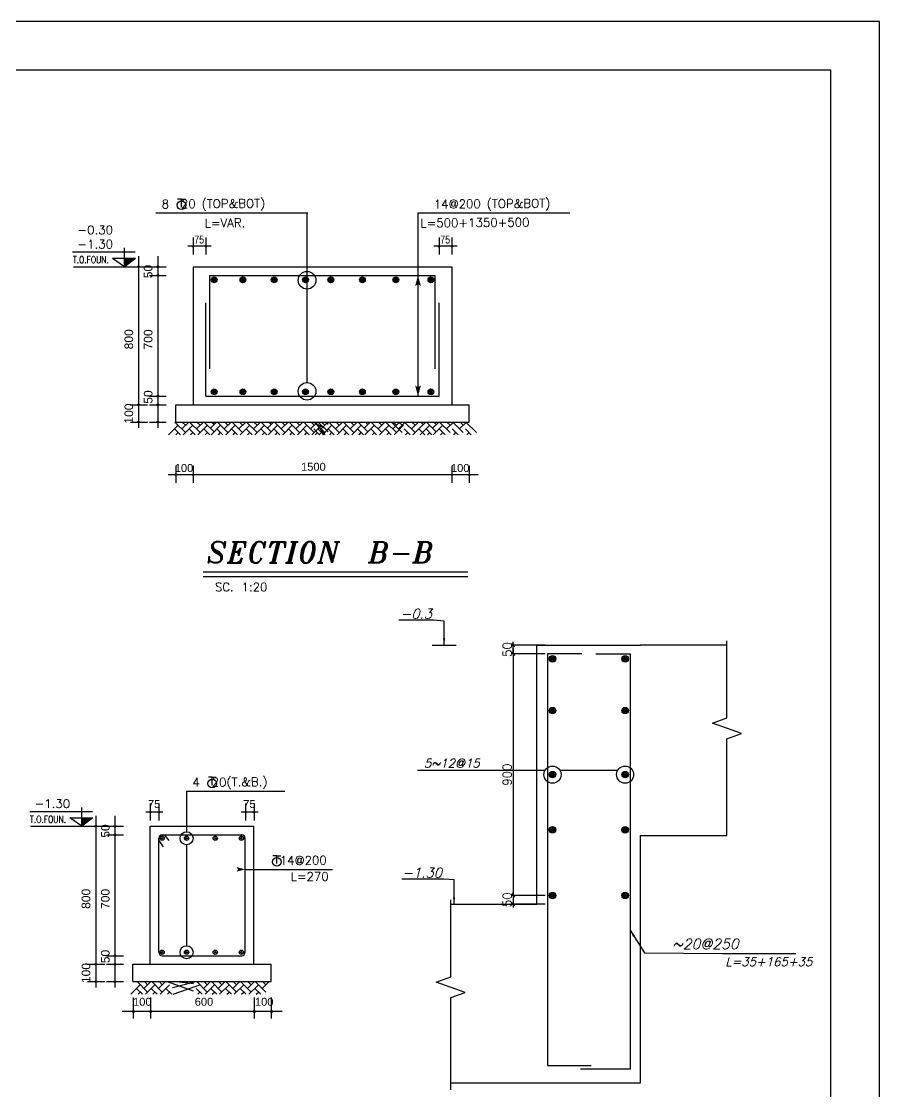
# Model space of a CAD drawing. Header units: inches. Extents: x 1387 to 2676, y -3005 to -2136.
# Drawn here: x 2559.2 to 2584.06, y -2238.73 to -2207.73 of the extents above; entities that cross this region are included whole.
import ezdxf
from ezdxf.enums import TextEntityAlignment as Align

# ---------------------------------------------------------------- set-up
doc = ezdxf.new("R2010")
doc.units = ezdxf.units.IN
doc.header["$MEASUREMENT"] = 0
doc.linetypes.add('HIDDEN', pattern=[0.375, 0.25, -0.125])
for name, color, linetype in [('1', 1, 'Continuous'), ('1R', 1, 'Continuous'), ('2Y', 2, 'Continuous'), ('3', 3, 'HIDDEN'), ('3G', 3, 'Continuous'), ('4C', 4, 'Continuous'), ('6M', 6, 'Continuous'), ('DIM', 8, 'Continuous'), ('lateral brace', 5, 'Continuous'), ('Layer4', 118, 'Continuous'), ('SAZE_DRAWINGS', 7, 'Continuous'), ('TEXT', 3, 'Continuous')]:
    doc.layers.add(name, color=color, linetype=linetype)
doc.styles.add('ITALICT', font='italict')
doc.styles.add('ROMANC', font='TXT.shx')
doc.styles.add('ROMANS', font='ROMANS')
doc.styles.add('ROMANT', font='romant')
doc.styles.add('SAZE_STYLE', font='romansp.shx', dxfattribs={"oblique": 15})
doc.styles.get("Standard").update_dxf_attribs({"font": 'arial.ttf'})
doc.dimstyles.new('SAZE_DIM_STYLE', dxfattribs={"dimtxt": 0.22, "dimasz": 0.2, "dimexe": 0.1, "dimexo": 0.05, "dimgap": 0.05, "dimtad": 1, "dimzin": 0, "dimdsep": 46, "dimtxsty": 'ROMANS', "dimcen": 2.5, "dimclrd": 1, "dimclre": 1, "dimclrt": 3, "dimadec": 0, "dimazin": 0, "dimtfac": 1, "dimtix": 1, "dimtmove": 1, "dimatfit": 3, "dimfxl": 1, "dimarcsym": 0})

# ---------------------------------------------------------------- blocks, each defined once
blk = doc.blocks.new('_Oblique')
at = {"color": 0, "linetype": 'ByBlock', "lineweight": -2}
blk.add_line((-0.5, -0.5), (0.5, 0.5), dxfattribs=at)
blk = doc.blocks.new('*D124')
at = {"layer": 'Defpoints', "color": 0, "transparency": 16777216}
for p in [(2574.138, -2226.048), (2573.45, -2233.048), (2574.138, -2233.048)]:
    blk.add_point(p, dxfattribs=at)
at = {"layer": 'SAZE_DRAWINGS', "color": 2, "lineweight": -2, "transparency": 16777216}
for p, q in [((2574.138, -2226.048), (2573.4, -2226.048)), ((2573.45, -2225.898), (2573.45, -2233.198)), ((2574.138, -2233.048), (2573.4, -2233.048))]:
    blk.add_line(p, q, dxfattribs=at)
at = {"layer": 'SAZE_DRAWINGS', "color": 2, "lineweight": -2, "transparency": 16777216, "xscale": 0.1, "yscale": 0.1, "zscale": 0.1}
for p, rotation in [((2573.45, -2226.048), 90), ((2573.45, -2233.048), 270)]:
    blk.add_blockref('_Oblique', p, dxfattribs=dict(at, rotation=rotation))
at = {"layer": 'SAZE_DRAWINGS', "color": 3, "transparency": 16777216, "insert": (2573.275, -2229.548), "char_height": 0.25, "attachment_point": 5, "rotation": 90, "style": 'ROMANS'}
blk.add_mtext('900', dxfattribs=at)
blk = doc.blocks.new('*D125')
at = {"layer": 'Defpoints', "color": 0, "transparency": 16777216}
for p in [(2574.375, -2233.048), (2573.45, -2233.298), (2574.375, -2233.298)]:
    blk.add_point(p, dxfattribs=at)
at = {"layer": 'SAZE_DRAWINGS', "color": 2, "lineweight": -2, "transparency": 16777216}
for p, q in [((2574.375, -2233.048), (2573.4, -2233.048)), ((2573.45, -2233.048), (2573.45, -2232.948)), ((2573.45, -2233.048), (2573.45, -2233.298)), ((2574.375, -2233.298), (2573.4, -2233.298)), ((2573.45, -2233.298), (2573.45, -2233.398))]:
    blk.add_line(p, q, dxfattribs=at)
at = {"layer": 'SAZE_DRAWINGS', "color": 2, "lineweight": -2, "transparency": 16777216, "xscale": 0.1, "yscale": 0.1, "zscale": 0.1}
for p, rotation in [((2573.45, -2233.048), 270), ((2573.45, -2233.298), 90)]:
    blk.add_blockref('_Oblique', p, dxfattribs=dict(at, rotation=rotation))
at = {"layer": 'SAZE_DRAWINGS', "color": 3, "transparency": 16777216, "insert": (2573.275, -2233.173), "char_height": 0.25, "attachment_point": 5, "rotation": 90, "style": 'ROMANS'}
blk.add_mtext('50', dxfattribs=at)
blk = doc.blocks.new('*D126')
at = {"layer": 'Defpoints', "color": 0, "transparency": 16777216}
for p in [(2573.45, -2225.798), (2574.375, -2225.798), (2574.375, -2226.048)]:
    blk.add_point(p, dxfattribs=at)
at = {"layer": 'SAZE_DRAWINGS', "color": 2, "lineweight": -2, "transparency": 16777216}
for p, q in [((2573.45, -2225.798), (2573.45, -2225.698)), ((2574.375, -2225.798), (2573.4, -2225.798)), ((2574.375, -2226.048), (2573.4, -2226.048)), ((2573.45, -2226.048), (2573.45, -2225.798)), ((2573.45, -2226.048), (2573.45, -2226.148))]:
    blk.add_line(p, q, dxfattribs=at)
at = {"layer": 'SAZE_DRAWINGS', "color": 2, "lineweight": -2, "transparency": 16777216, "xscale": 0.1, "yscale": 0.1, "zscale": 0.1}
for p, rotation in [((2573.45, -2225.798), 270), ((2573.45, -2226.048), 90)]:
    blk.add_blockref('_Oblique', p, dxfattribs=dict(at, rotation=rotation))
at = {"layer": 'SAZE_DRAWINGS', "color": 3, "transparency": 16777216, "insert": (2573.275, -2225.923), "char_height": 0.25, "width": 0.13333, "attachment_point": 5, "rotation": 90, "style": 'ROMANS'}
blk.add_mtext('50', dxfattribs=at)
blk = doc.blocks.new('P')
at = {"layer": '6M'}
blk.add_circle((0, 0), 0.291, dxfattribs=at)
blk = doc.blocks.new('F')
at = {"layer": '3'}
for points in [[(0, 0), (2.57, 0), (3.14, 0.84)], [(0, 0), (2.57, 0), (3.14, -0.84)]]:
    blk.add_solid(points, dxfattribs=at)

msp = doc.modelspace()

# ---------------------------------------------------------------- linework, layer by layer
at = {"color": 2}
for p, q in [((2562.192525, -2214.835719), (2562.192525, -2214.292866)), ((2560.952213, -2231.042008), (2560.952213, -2230.499155))]:
    msp.add_line(p, q, dxfattribs=at)
at = {"layer": '1'}
msp.add_lwpolyline([(2501.376004, -2265.778359), (2582.644355, -2265.778359), (2582.644355, -2209.145362), (2501.376004, -2209.145362)], close=True, dxfattribs=at)
at = {"layer": '1R'}
for p, q in [((2563.102095, -2213.273021), (2567.496055, -2213.273021)), ((2563.102095, -2213.273021), (2567.478422, -2213.273021)), ((2564.442932, -2213.273021), (2567.478422, -2213.273021)), ((2567.478422, -2215.468479), (2567.478422, -2213.273021)), ((2570.691432, -2218.585574), (2570.691432, -2213.273021)), ((2570.691432, -2213.273021), (2575.085393, -2213.273021)), ((2570.691432, -2213.273021), (2575.067759, -2213.273021)), ((2564.703866, -2214.243982), (2564.028309, -2214.243982)), ((2564.175727, -2213.990323), (2564.175727, -2214.480446)), ((2564.550727, -2213.990323), (2564.550727, -2214.480446)), ((2571.828866, -2214.243982), (2571.153309, -2214.243982)), ((2571.300727, -2213.990323), (2571.300727, -2214.480446)), ((2571.675727, -2213.990323), (2571.675727, -2214.480446)), ((2562.595974, -2214.533198), (2562.595974, -2219.505295)), ((2563.155493, -2214.533198), (2563.155493, -2219.505295)), ((2560.711654, -2214.835573), (2562.978132, -2214.835573)), ((2562.35262, -2214.835573), (2562.858809, -2214.835573)), ((2562.912139, -2214.835573), (2563.40026, -2214.835573)), ((2562.912139, -2215.085573), (2563.40026, -2215.085573)), ((2567.478422, -2218.189173), (2567.478422, -2215.468479)), ((2562.912139, -2218.585573), (2563.40026, -2218.585573)), ((2562.35262, -2218.835573), (2562.858809, -2218.835573)), ((2562.912139, -2218.835573), (2563.40026, -2218.835573)), ((2562.359947, -2219.335572), (2562.858809, -2219.335572)), ((2562.912139, -2219.335573), (2563.40026, -2219.335573)), ((2563.675728, -2220.607004), (2563.675728, -2221.097127)), ((2564.175727, -2220.601143), (2564.175727, -2221.097127)), ((2571.675727, -2220.601143), (2571.675727, -2221.097127)), ((2572.175727, -2220.601143), (2572.175727, -2221.097127)), ((2572.430539, -2220.860663), (2563.4569, -2220.860663)), ((2563.987553, -2230.022232), (2566.830917, -2230.022232)), ((2563.987553, -2230.022232), (2563.987553, -2231.202248)), ((2562.935413, -2230.381841), (2562.935413, -2230.871964)), ((2563.185413, -2230.381841), (2563.185413, -2230.871964)), ((2565.695211, -2230.381841), (2565.695211, -2230.871964)), ((2565.945211, -2230.381841), (2565.945211, -2230.871964)), ((2563.298862, -2230.6355), (2562.80629, -2230.6355)), ((2566.05866, -2230.6355), (2565.566088, -2230.6355)), ((2561.355661, -2230.739487), (2561.355661, -2235.711584)), ((2561.915181, -2230.739487), (2561.915181, -2235.711584)), ((2559.471341, -2231.041862), (2561.737819, -2231.041862)), ((2561.112308, -2231.041862), (2561.618497, -2231.041862)), ((2561.671827, -2231.041862), (2562.159947, -2231.041862)), ((2561.671827, -2231.291862), (2562.159947, -2231.291862)), ((2563.987553, -2231.579997), (2563.987553, -2234.503729)), ((2565.685414, -2232.291801), (2568.213328, -2232.291801)), ((2561.671827, -2234.791862), (2562.159947, -2234.791862)), ((2561.112308, -2235.041862), (2561.618497, -2235.041862)), ((2561.671827, -2235.041862), (2562.159947, -2235.041862)), ((2561.119635, -2235.541861), (2561.618497, -2235.541861)), ((2561.671827, -2235.541862), (2562.159947, -2235.541862)), ((2562.452542, -2236.609055), (2562.452542, -2236.0025)), ((2562.952541, -2236.609055), (2562.952541, -2236.0025)), ((2565.952541, -2236.609055), (2565.952541, -2236.0025)), ((2566.452539, -2236.609055), (2566.452539, -2236.0025)), ((2566.760019, -2236.409798), (2562.120831, -2236.409798))]:
    msp.add_line(p, q, dxfattribs=at)
at = {"layer": '2Y'}
for p, q in [((2562.504278, -2214.416269), (2560.686957, -2214.416269)), ((2562.192525, -2214.835719), (2561.845243, -2214.595117)), ((2561.845332, -2214.588826), (2562.513182, -2214.588826)), ((2562.513093, -2214.595117), (2562.192525, -2214.835719)), ((2563.469616, -2219.704615), (2563.745787, -2219.428444)), ((2563.809826, -2219.704615), (2563.639721, -2219.53451)), ((2563.957918, -2219.640576), (2563.652914, -2219.335572)), ((2563.851852, -2219.53451), (2564.050791, -2219.335572)), ((2563.957918, -2219.428444), (2563.865046, -2219.335572)), ((2563.893879, -2219.704615), (2564.17005, -2219.428444)), ((2564.234089, -2219.704615), (2564.063984, -2219.53451)), ((2564.382181, -2219.640576), (2564.077177, -2219.335572)), ((2564.276115, -2219.53451), (2564.475054, -2219.335572)), ((2564.382181, -2219.428444), (2564.289308, -2219.335572)), ((2564.382181, -2219.428444), (2564.289308, -2219.335572)), ((2564.318142, -2219.704615), (2564.594313, -2219.428444)), ((2564.658352, -2219.704615), (2564.488247, -2219.53451)), ((2564.783652, -2219.617784), (2564.50144, -2219.335572)), ((2564.677586, -2219.511718), (2564.853732, -2219.335572)), ((2564.69682, -2219.704615), (2564.972991, -2219.428444)), ((2564.783652, -2219.405652), (2564.713571, -2219.335572)), ((2565.03703, -2219.704615), (2564.866925, -2219.53451)), ((2565.185123, -2219.640576), (2564.880119, -2219.335572)), ((2565.079057, -2219.53451), (2565.277995, -2219.335572)), ((2565.185123, -2219.428444), (2565.09225, -2219.335572)), ((2565.121083, -2219.704615), (2565.397254, -2219.428444)), ((2565.121085, -2219.704617), (2565.397255, -2219.428446)), ((2565.461293, -2219.704615), (2565.291188, -2219.53451)), ((2565.461295, -2219.704617), (2565.29119, -2219.534512)), ((2565.609385, -2219.640576), (2565.304381, -2219.335572)), ((2565.609387, -2219.640577), (2565.304383, -2219.335573)), ((2565.50332, -2219.53451), (2565.702258, -2219.335572)), ((2565.503321, -2219.534512), (2565.702259, -2219.335573)), ((2565.609385, -2219.428444), (2565.516513, -2219.335572)), ((2565.609387, -2219.428446), (2565.516514, -2219.335573)), ((2565.545346, -2219.704615), (2565.821517, -2219.428444)), ((2565.545348, -2219.704617), (2565.821518, -2219.428446)), ((2565.885558, -2219.704617), (2565.715453, -2219.534512)), ((2566.03365, -2219.640577), (2565.728646, -2219.335573)), ((2565.927584, -2219.534512), (2566.126522, -2219.335573)), ((2566.03365, -2219.428446), (2565.940777, -2219.335573)), ((2566.03365, -2219.428446), (2565.940777, -2219.335573)), ((2565.96961, -2219.704617), (2566.245781, -2219.428446)), ((2566.30982, -2219.704617), (2566.139715, -2219.534512)), ((2566.43512, -2219.617785), (2566.152909, -2219.335573)), ((2566.329055, -2219.511719), (2566.505201, -2219.335573)), ((2566.348289, -2219.704617), (2566.62446, -2219.428446)), ((2566.43512, -2219.405654), (2566.36504, -2219.335573)), ((2566.688499, -2219.704617), (2566.518394, -2219.534512)), ((2566.836591, -2219.640577), (2566.531587, -2219.335573)), ((2566.730526, -2219.534512), (2566.929464, -2219.335573)), ((2566.836591, -2219.428446), (2566.743719, -2219.335573)), ((2566.772552, -2219.704617), (2567.048723, -2219.428446)), ((2566.772552, -2219.704617), (2567.048723, -2219.428446)), ((2567.112762, -2219.704617), (2566.942657, -2219.534512)), ((2567.112762, -2219.704617), (2566.942657, -2219.534512)), ((2567.260854, -2219.640577), (2566.95585, -2219.335573)), ((2567.260854, -2219.640577), (2566.95585, -2219.335573)), ((2567.154788, -2219.534512), (2567.353727, -2219.335573)), ((2567.154788, -2219.534512), (2567.353727, -2219.335573)), ((2567.260854, -2219.428446), (2567.167982, -2219.335573)), ((2567.260854, -2219.428446), (2567.167982, -2219.335573)), ((2567.196815, -2219.704617), (2567.472986, -2219.428446)), ((2567.196815, -2219.704617), (2567.472986, -2219.428446)), ((2567.537025, -2219.704617), (2567.36692, -2219.534512)), ((2567.685117, -2219.640577), (2567.380113, -2219.335573)), ((2567.579051, -2219.534512), (2567.77799, -2219.335573)), ((2567.685117, -2219.428446), (2567.592244, -2219.335573)), ((2567.685117, -2219.428446), (2567.592244, -2219.335573)), ((2567.621078, -2219.704617), (2567.897248, -2219.428446)), ((2567.980522, -2219.511719), (2567.656668, -2219.335573)), ((2567.839966, -2219.704617), (2567.669861, -2219.534512)), ((2567.988059, -2219.640577), (2567.683054, -2219.335573)), ((2567.999756, -2219.704617), (2567.775927, -2219.428446)), ((2567.961288, -2219.704617), (2567.791183, -2219.534512)), ((2568.086588, -2219.617785), (2567.804376, -2219.335573)), ((2567.881993, -2219.534512), (2568.080931, -2219.335573)), ((2567.988059, -2219.428446), (2567.895186, -2219.335573)), ((2567.924019, -2219.704617), (2568.20019, -2219.428446)), ((2567.924019, -2219.704617), (2568.20019, -2219.428446)), ((2568.086588, -2219.405654), (2568.016507, -2219.335573)), ((2568.264229, -2219.704617), (2568.094124, -2219.534512)), ((2568.264229, -2219.704617), (2568.094124, -2219.534512)), ((2568.412321, -2219.640577), (2568.107317, -2219.335573)), ((2568.412321, -2219.640577), (2568.107317, -2219.335573)), ((2568.306256, -2219.534512), (2568.505194, -2219.335573)), ((2568.306256, -2219.534512), (2568.505194, -2219.335573)), ((2568.412321, -2219.428446), (2568.319449, -2219.335573)), ((2568.412321, -2219.428446), (2568.319449, -2219.335573)), ((2568.348282, -2219.704617), (2568.624453, -2219.428446)), ((2568.348282, -2219.704617), (2568.624453, -2219.428446)), ((2568.688492, -2219.704617), (2568.518387, -2219.534512)), ((2568.836584, -2219.640577), (2568.53158, -2219.335573)), ((2568.730519, -2219.534512), (2568.929457, -2219.335573)), ((2568.836584, -2219.428446), (2568.743712, -2219.335573)), ((2568.836584, -2219.428446), (2568.743712, -2219.335573)), ((2568.772545, -2219.704617), (2569.048716, -2219.428446)), ((2569.112755, -2219.704617), (2568.94265, -2219.534512)), ((2569.238055, -2219.617785), (2568.955843, -2219.335573)), ((2569.131989, -2219.511719), (2569.308135, -2219.335573)), ((2569.151224, -2219.704617), (2569.427394, -2219.428446)), ((2569.238055, -2219.405654), (2569.167975, -2219.335573)), ((2569.491434, -2219.704617), (2569.321329, -2219.534512)), ((2569.639526, -2219.640577), (2569.334522, -2219.335573)), ((2569.53346, -2219.534512), (2569.732398, -2219.335573)), ((2569.639526, -2219.428446), (2569.546653, -2219.335573)), ((2569.575486, -2219.704617), (2569.851657, -2219.428446)), ((2569.915697, -2219.704617), (2569.745592, -2219.534512)), ((2570.063789, -2219.640577), (2569.758785, -2219.335573)), ((2570.230701, -2219.640577), (2569.925697, -2219.335573)), ((2569.957723, -2219.534512), (2570.156661, -2219.335573)), ((2570.063789, -2219.428446), (2569.970916, -2219.335573)), ((2569.999749, -2219.704617), (2570.27592, -2219.428446)), ((2570.124636, -2219.534512), (2570.323574, -2219.335573)), ((2570.230701, -2219.428446), (2570.137829, -2219.335573)), ((2570.461286, -2219.704615), (2570.291181, -2219.53451)), ((2570.461286, -2219.704615), (2570.291181, -2219.53451)), ((2570.609379, -2219.640576), (2570.304374, -2219.335572)), ((2570.609379, -2219.640576), (2570.304374, -2219.335572)), ((2570.503313, -2219.53451), (2570.702251, -2219.335572)), ((2570.609379, -2219.428444), (2570.516506, -2219.335572)), ((2570.545339, -2219.704615), (2570.82151, -2219.428444)), ((2570.885549, -2219.704615), (2570.715444, -2219.53451)), ((2570.737092, -2219.511718), (2570.913238, -2219.335572)), ((2570.756326, -2219.704615), (2571.032497, -2219.428444)), ((2570.843158, -2219.405652), (2570.773077, -2219.335572)), ((2571.096536, -2219.704615), (2570.926431, -2219.53451)), ((2571.096536, -2219.704615), (2570.926431, -2219.53451)), ((2571.221836, -2219.617784), (2570.939624, -2219.335572)), ((2571.11577, -2219.511718), (2571.291917, -2219.335572)), ((2571.135005, -2219.704615), (2571.411175, -2219.428444)), ((2571.221836, -2219.405652), (2571.151756, -2219.335572)), ((2571.475215, -2219.704615), (2571.30511, -2219.53451)), ((2571.623307, -2219.640576), (2571.318303, -2219.335572)), ((2571.517241, -2219.53451), (2571.716179, -2219.335572)), ((2571.623307, -2219.428444), (2571.530434, -2219.335572)), ((2571.853893, -2219.704615), (2571.683788, -2219.53451)), ((2572.001985, -2219.640576), (2571.696981, -2219.335572)), ((2571.89592, -2219.53451), (2572.094858, -2219.335572)), ((2572.001985, -2219.428444), (2571.909113, -2219.335572)), ((2572.232571, -2219.704614), (2572.062466, -2219.534509)), ((2572.380663, -2219.640575), (2572.075659, -2219.33557)), ((2563.681747, -2219.704615), (2563.745787, -2219.640576)), ((2564.10601, -2219.704615), (2564.17005, -2219.640576)), ((2564.530273, -2219.704615), (2564.594313, -2219.640576)), ((2564.908952, -2219.704615), (2564.972991, -2219.640576)), ((2565.333215, -2219.704615), (2565.397254, -2219.640576)), ((2565.333216, -2219.704617), (2565.397255, -2219.640577)), ((2565.757479, -2219.704617), (2565.821518, -2219.640577)), ((2566.181742, -2219.704617), (2566.245781, -2219.640577)), ((2566.56042, -2219.704617), (2566.62446, -2219.640577)), ((2566.984683, -2219.704617), (2567.048723, -2219.640577)), ((2566.984683, -2219.704617), (2567.048723, -2219.640577)), ((2567.408946, -2219.704617), (2567.472986, -2219.640577)), ((2567.711888, -2219.704617), (2567.775927, -2219.640577)), ((2567.833209, -2219.704617), (2567.897248, -2219.640577)), ((2568.136151, -2219.704617), (2568.20019, -2219.640577)), ((2568.136151, -2219.704617), (2568.20019, -2219.640577)), ((2568.560414, -2219.704617), (2568.624453, -2219.640577)), ((2568.984676, -2219.704617), (2569.048716, -2219.640577)), ((2569.363355, -2219.704617), (2569.427394, -2219.640577)), ((2569.787618, -2219.704617), (2569.851657, -2219.640577)), ((2570.333208, -2219.704615), (2570.397247, -2219.640576)), ((2570.333208, -2219.704615), (2570.397247, -2219.640576)), ((2570.757471, -2219.704615), (2570.82151, -2219.640576)), ((2570.968458, -2219.704615), (2571.032497, -2219.640576)), ((2570.968458, -2219.704615), (2571.032497, -2219.640576)), ((2571.347136, -2219.704615), (2571.411175, -2219.640576)), ((2571.725815, -2219.704615), (2571.789854, -2219.640576)), ((2572.104492, -2219.704614), (2572.168531, -2219.640575)), ((2561.263965, -2230.622559), (2559.446644, -2230.622559)), ((2560.952213, -2231.042008), (2560.604931, -2230.801406)), ((2560.60502, -2230.795115), (2561.27287, -2230.795115)), ((2561.272781, -2230.801406), (2560.952213, -2231.042008)), ((2565.935413, -2235.041862), (2565.935413, -2231.041865)), ((2562.370861, -2235.910903), (2562.647031, -2235.634732)), ((2562.859163, -2235.846864), (2562.554159, -2235.54186)), ((2562.753097, -2235.740798), (2562.952036, -2235.54186)), ((2562.859163, -2235.634732), (2562.76629, -2235.54186)), ((2562.795124, -2235.910903), (2563.071294, -2235.634732)), ((2563.283426, -2235.846864), (2562.978422, -2235.54186)), ((2563.17736, -2235.740798), (2563.376298, -2235.54186)), ((2563.283426, -2235.634732), (2563.190553, -2235.54186)), ((2563.283426, -2235.634732), (2563.190553, -2235.54186)), ((2563.219387, -2235.910903), (2563.495557, -2235.634732)), ((2564.184897, -2235.824072), (2563.402685, -2235.54186)), ((2563.578831, -2235.718006), (2564.254977, -2235.54186)), ((2563.598065, -2235.910903), (2564.374236, -2235.634732)), ((2564.184897, -2235.61194), (2563.614816, -2235.54186)), ((2564.586367, -2235.846864), (2564.281363, -2235.54186)), ((2564.480302, -2235.740798), (2564.67924, -2235.54186)), ((2564.586367, -2235.634732), (2564.493495, -2235.54186)), ((2564.522328, -2235.910903), (2564.798499, -2235.634732)), ((2565.01063, -2235.846864), (2564.705626, -2235.54186)), ((2564.904564, -2235.740798), (2565.103503, -2235.54186)), ((2565.01063, -2235.634732), (2564.917758, -2235.54186)), ((2564.946591, -2235.910903), (2565.222762, -2235.634732)), ((2565.434893, -2235.846864), (2565.129889, -2235.54186)), ((2565.328827, -2235.740798), (2565.527766, -2235.54186)), ((2565.434893, -2235.634732), (2565.34202, -2235.54186)), ((2565.370854, -2235.910903), (2565.647025, -2235.634732)), ((2565.859156, -2235.846864), (2565.554152, -2235.54186)), ((2565.75309, -2235.740798), (2565.952029, -2235.54186)), ((2565.75309, -2235.740798), (2565.952029, -2235.54186)), ((2565.859156, -2235.634732), (2565.766283, -2235.54186)), ((2565.859156, -2235.634732), (2565.766283, -2235.54186)), ((2565.859156, -2235.634732), (2565.766283, -2235.54186)), ((2565.795117, -2235.910903), (2566.071287, -2235.634732)), ((2566.283419, -2235.846864), (2565.978415, -2235.54186)), ((2566.177353, -2235.740798), (2566.376291, -2235.54186)), ((2566.283419, -2235.634732), (2566.190546, -2235.54186)), ((2566.283419, -2235.634732), (2566.190546, -2235.54186)), ((2562.711071, -2235.910903), (2562.540966, -2235.740798)), ((2562.582992, -2235.910903), (2562.647031, -2235.846864)), ((2563.135334, -2235.910903), (2562.965229, -2235.740798)), ((2563.007255, -2235.910903), (2563.071294, -2235.846864)), ((2563.559597, -2235.910903), (2563.389492, -2235.740798)), ((2563.431518, -2235.910903), (2563.495557, -2235.846864)), ((2564.438275, -2235.910903), (2564.26817, -2235.740798)), ((2564.310197, -2235.910903), (2564.374236, -2235.846864)), ((2564.862538, -2235.910903), (2564.692433, -2235.740798)), ((2564.734459, -2235.910903), (2564.798499, -2235.846864)), ((2565.286801, -2235.910903), (2565.116696, -2235.740798)), ((2565.158722, -2235.910903), (2565.222762, -2235.846864)), ((2565.711064, -2235.910903), (2565.540959, -2235.740798)), ((2565.582985, -2235.910903), (2565.647025, -2235.846864)), ((2566.135327, -2235.910903), (2565.965222, -2235.740798)), ((2566.007248, -2235.910903), (2566.071287, -2235.846864))]:
    msp.add_line(p, q, dxfattribs=at)
for centre, radius in [((2567.478422, -2215.227003), 0.25497), ((2567.478422, -2218.444144), 0.25497), ((2563.987553, -2231.391123), 0.188875), ((2563.987553, -2234.692605), 0.188875)]:
    msp.add_circle(centre, radius, dxfattribs=at)
at = {"layer": '3G'}
for p, q in [((2564.175727, -2214.835573), (2564.175727, -2218.835573)), ((2564.175727, -2214.835573), (2571.675727, -2214.835573)), ((2571.675727, -2214.835573), (2571.675727, -2218.835573)), ((2563.675727, -2219.335573), (2563.675727, -2218.835573)), ((2563.675727, -2218.835573), (2572.175727, -2218.835573)), ((2572.175727, -2219.335573), (2572.175727, -2218.835573)), ((2563.675727, -2219.335573), (2572.175727, -2219.335573)), ((2564.469198, -2223.81026), (2572.133971, -2223.81026)), ((2562.935413, -2235.041862), (2562.935413, -2231.041865)), ((2562.935413, -2231.041865), (2565.935413, -2231.041865)), ((2565.935413, -2235.041862), (2565.935413, -2231.041865)), ((2562.435415, -2235.041862), (2566.435412, -2235.041862)), ((2562.435415, -2235.541861), (2562.435415, -2235.041862)), ((2566.435412, -2235.541861), (2566.435412, -2235.041862)), ((2562.435415, -2235.541861), (2566.435412, -2235.541861))]:
    msp.add_line(p, q, dxfattribs=at)
for points in [[(2562.192525, -2214.835719), (2562.513093, -2214.595117), (2562.192525, -2214.595117)], [(2560.952213, -2231.042008), (2561.272781, -2230.801406), (2560.952213, -2230.801406)]]:
    msp.add_solid(points, dxfattribs=at)
at = {"layer": '6M'}
for p, q in [((2564.655924, -2215.085573), (2564.655924, -2217.7908)), ((2564.655924, -2215.085573), (2571.180205, -2215.085573)), ((2571.180205, -2215.085573), (2571.180205, -2217.7908)), ((2564.550727, -2218.585574), (2564.550727, -2215.880346)), ((2571.300703, -2218.585574), (2571.300703, -2215.880346)), ((2564.550727, -2218.585574), (2571.300703, -2218.585574)), ((2564.469198, -2223.675847), (2572.133971, -2223.675847)), ((2563.285412, -2231.291865), (2565.585414, -2231.291865)), ((2563.343803, -2231.291865), (2563.470946, -2231.458824)), ((2563.185412, -2234.691863), (2563.185412, -2231.391865)), ((2563.185412, -2231.456062), (2563.312556, -2231.634171)), ((2565.685414, -2234.691863), (2565.685414, -2231.391865)), ((2563.285412, -2234.791863), (2565.585414, -2234.791863))]:
    msp.add_line(p, q, dxfattribs=at)
for centre, radius in [((2564.786384, -2215.214554), 0.083634), ((2564.786384, -2215.214554), 0.058634), ((2564.786384, -2215.214554), 0.03754), ((2565.619849, -2215.214554), 0.083634), ((2565.619849, -2215.214554), 0.058634), ((2565.619849, -2215.214554), 0.03754), ((2566.526426, -2215.214554), 0.083634), ((2566.526426, -2215.214554), 0.058634), ((2566.526426, -2215.214554), 0.03754), ((2567.433392, -2215.214554), 0.083634), ((2567.433392, -2215.214554), 0.058634), ((2567.433392, -2215.214554), 0.03754), ((2568.168062, -2215.214554), 0.083634), ((2568.168062, -2215.214554), 0.058634), ((2568.168062, -2215.214554), 0.03754), ((2569.082014, -2215.214554), 0.083634), ((2569.082014, -2215.214554), 0.058634), ((2569.082014, -2215.214554), 0.03754), ((2570.049347, -2215.214554), 0.083634), ((2570.049347, -2215.214554), 0.058634), ((2570.049347, -2215.214554), 0.03754), ((2571.06507, -2215.214554), 0.083634), ((2571.06507, -2215.214554), 0.058634), ((2571.06507, -2215.214554), 0.03754), ((2564.786384, -2215.214554), 0.01254), ((2565.619849, -2215.214554), 0.01254), ((2566.526426, -2215.214554), 0.01254), ((2567.433392, -2215.214554), 0.01254), ((2568.168062, -2215.214554), 0.01254), ((2569.082014, -2215.214554), 0.01254), ((2570.049347, -2215.214554), 0.01254), ((2571.06507, -2215.214554), 0.01254), ((2564.786384, -2218.456592), 0.083634), ((2564.786384, -2218.456592), 0.058634), ((2564.786384, -2218.456592), 0.03754), ((2564.786384, -2218.456592), 0.01254), ((2565.619849, -2218.456592), 0.083634), ((2565.619849, -2218.456592), 0.058634), ((2565.619849, -2218.456592), 0.03754), ((2565.619849, -2218.456592), 0.01254), ((2566.526426, -2218.456592), 0.083634), ((2566.526426, -2218.456592), 0.058634), ((2566.526426, -2218.456592), 0.03754), ((2566.526426, -2218.456592), 0.01254), ((2567.433392, -2218.456592), 0.083634), ((2567.433392, -2218.456592), 0.058634), ((2567.433392, -2218.456592), 0.03754), ((2567.433392, -2218.456592), 0.01254), ((2568.168062, -2218.456592), 0.083634), ((2568.168062, -2218.456592), 0.058634), ((2568.168062, -2218.456592), 0.03754), ((2568.168062, -2218.456592), 0.01254), ((2569.082014, -2218.456592), 0.083634), ((2569.082014, -2218.456592), 0.058634), ((2569.082014, -2218.456592), 0.03754), ((2569.082014, -2218.456592), 0.01254), ((2570.049347, -2218.456592), 0.083634), ((2570.049347, -2218.456592), 0.058634), ((2570.049347, -2218.456592), 0.03754), ((2570.049347, -2218.456592), 0.01254), ((2571.06507, -2218.456592), 0.083634), ((2571.06507, -2218.456592), 0.058634), ((2571.06507, -2218.456592), 0.03754), ((2571.06507, -2218.456592), 0.01254), ((2574.586055, -2226.19316), 0.094088), ((2574.586055, -2226.19316), 0.065963), ((2574.586055, -2226.19316), 0.042232), ((2574.586055, -2226.19316), 0.014107), ((2576.689059, -2226.19316), 0.094088), ((2576.689059, -2226.19316), 0.065963), ((2576.689059, -2226.19316), 0.042232), ((2576.689059, -2226.19316), 0.014107), ((2574.586055, -2227.69316), 0.094088), ((2576.689059, -2227.69316), 0.094088), ((2574.586055, -2227.69316), 0.065963), ((2574.586055, -2227.69316), 0.042232), ((2574.586055, -2227.69316), 0.014107), ((2576.689059, -2227.69316), 0.065963), ((2576.689059, -2227.69316), 0.042232), ((2576.689059, -2227.69316), 0.014107), ((2574.586055, -2229.548056), 0.094088), ((2576.689059, -2229.548056), 0.094088), ((2574.586055, -2229.548056), 0.065963), ((2574.586055, -2229.548056), 0.042232), ((2574.586055, -2229.548056), 0.014107), ((2576.689059, -2229.548056), 0.065963), ((2576.689059, -2229.548056), 0.042232), ((2576.689059, -2229.548056), 0.014107), ((2574.586055, -2231.14387), 0.094088), ((2574.586055, -2231.14387), 0.065963), ((2574.586055, -2231.14387), 0.042232), ((2574.586055, -2231.14387), 0.014107), ((2576.689059, -2231.14387), 0.094088), ((2576.689059, -2231.14387), 0.065963), ((2576.689059, -2231.14387), 0.042232), ((2576.689059, -2231.14387), 0.014107), ((2563.277509, -2231.391123), 0.062369), ((2563.277509, -2231.391123), 0.023423), ((2563.987553, -2231.391123), 0.062369), ((2563.987553, -2231.391123), 0.023423), ((2564.81976, -2231.391123), 0.062369), ((2564.81976, -2231.391123), 0.023423), ((2565.576487, -2231.391123), 0.062369), ((2565.576487, -2231.391123), 0.023423), ((2574.586055, -2233.048056), 0.094088), ((2574.586055, -2233.048056), 0.065963), ((2574.586055, -2233.048056), 0.042232), ((2574.586055, -2233.048056), 0.014107), ((2576.689059, -2233.048056), 0.094088), ((2576.689059, -2233.048056), 0.065963), ((2576.689059, -2233.048056), 0.042232), ((2576.689059, -2233.048056), 0.014107), ((2563.277509, -2234.692605), 0.062369), ((2563.277509, -2234.692605), 0.023423), ((2563.987553, -2234.692605), 0.062369), ((2563.987553, -2234.692605), 0.023423), ((2564.81976, -2234.692605), 0.062369), ((2564.81976, -2234.692605), 0.023423), ((2565.576487, -2234.692605), 0.062369), ((2565.576487, -2234.692605), 0.023423), ((2562.452542, -2236.409798), 0.031566), ((2562.952541, -2236.409798), 0.031566), ((2565.952541, -2236.409798), 0.031566), ((2566.452539, -2236.409798), 0.031566)]:
    msp.add_circle(centre, radius, dxfattribs=at)
for centre, start, end in [((2563.285412, -2231.391865), 90, 180), ((2565.585414, -2231.391865), 0, 90), ((2563.285412, -2234.691863), 180, 270), ((2565.585414, -2234.691863), 270, 0)]:
    msp.add_arc(centre, 0.1, start, end, dxfattribs=at)
at = {"layer": 'DIM'}
msp.add_lwpolyline([(2499.960179, -2267.194184), (2584.060179, -2267.194184), (2584.060179, -2207.729537), (2499.960179, -2207.729537)], close=True, dxfattribs=at)
at = {"layer": 'lateral brace'}
msp.add_lwpolyline([(2499.960179, -2267.194184), (2584.060179, -2267.194184), (2584.060179, -2207.729537), (2499.960179, -2207.729537)], close=True, dxfattribs=at)
at = {"layer": 'Layer4'}
msp.add_lwpolyline([(2584.060179, -2207.729537), (2499.960179, -2207.729537), (2499.960179, -2267.194184), (2584.060179, -2267.194184)], close=True, dxfattribs=at)
at = {"layer": 'SAZE_DRAWINGS', "color": 3}
for p, q in [((2571.097319, -2225.798056), (2571.797319, -2225.798056)), ((2574.137557, -2225.798056), (2577.137557, -2225.798056)), ((2577.137557, -2231.309933), (2579.637557, -2231.309933)), ((2571.637557, -2233.298056), (2572.085387, -2233.298056)), ((2571.637557, -2238.470059), (2577.137557, -2238.470059))]:
    msp.add_line(p, q, dxfattribs=at)
at = {"layer": 'SAZE_DRAWINGS', "color": 2}
for p, q in [((2574.369377, -2229.428613), (2570.680057, -2229.428613)), ((2576.47238, -2229.428613), (2574.802733, -2229.428613))]:
    msp.add_line(p, q, dxfattribs=at)
at = {"layer": 'SAZE_DRAWINGS', "color": 1}
for points in [[(2579.637557, -2231.309933), (2579.637557, -2231.309933), (2579.637557, -2228.506584), (2580.057557, -2228.356584), (2579.217557, -2228.056584), (2579.637557, -2227.906584), (2579.637557, -2225.675357)], [(2571.637557, -2238.678588), (2571.637557, -2236.006584), (2572.057557, -2235.856584), (2571.217557, -2235.556584), (2571.637557, -2235.406584), (2571.637557, -2233.175357)]]:
    msp.add_lwpolyline(points, dxfattribs=at)
at = {"layer": 'SAZE_DRAWINGS', "color": 3}
for points in [[(2571.637557, -2233.298056), (2574.137557, -2233.298056), (2574.137557, -2225.798056)], [(2579.637557, -2225.798056), (2577.137557, -2225.798056), (2577.137557, -2225.798056)], [(2577.137557, -2238.470059), (2577.137557, -2238.470059), (2577.137557, -2231.309933), (2577.137557, -2231.309933)]]:
    msp.add_lwpolyline(points, dxfattribs=at)
at = {"layer": 'SAZE_DRAWINGS', "color": 6}
for points in [[(2575.437557, -2226.048056), (2574.437557, -2226.048056), (2574.437557, -2237.970059), (2575.704093, -2237.970059)], [(2575.837557, -2226.048056), (2576.837557, -2226.048056), (2576.837557, -2238.078549), (2575.396596, -2238.078549)]]:
    msp.add_lwpolyline(points, dxfattribs=at)
at = {"layer": 'SAZE_DRAWINGS', "color": 2}
for centre in [(2574.586055, -2229.548056), (2576.689059, -2229.548056)]:
    msp.add_circle(centre, 0.247419, dxfattribs=at)
at = {"layer": 'TEXT', "color": 3}
for p, q in [((2563.841358, -2212.87654), (2563.729292, -2212.87654)), ((2563.841358, -2213.105925), (2563.841358, -2212.87654)), ((2563.841358, -2212.87654), (2563.953425, -2212.87654)), ((2564.73353, -2229.625751), (2564.621463, -2229.625751)), ((2564.73353, -2229.855137), (2564.73353, -2229.625751)), ((2564.73353, -2229.625751), (2564.845596, -2229.625751)), ((2566.601547, -2231.89532), (2566.48948, -2231.89532)), ((2566.601547, -2231.89532), (2566.713613, -2231.89532)), ((2566.601547, -2232.124706), (2566.601547, -2231.89532))]:
    msp.add_line(p, q, dxfattribs=at)
for centre in [(2563.841358, -2213.054951), (2564.73353, -2229.804162), (2566.601547, -2232.073731)]:
    msp.add_circle(centre, 0.126161, dxfattribs=at)

# ---------------------------------------------------------------- block references
at = {"layer": '1', "xscale": 0.0799997779995465, "yscale": 0.0799997779995465, "zscale": 0.0799997779995465, "rotation": 180}
msp.add_blockref('F', (2565.685648, -2232.291801), dxfattribs=at)
at = {"layer": '3G', "rotation": 270}
for p, xscale, yscale, zscale in [((2564.175727, -2214.243982), 0.0699998057505127, 0.0699998057505127, 0.0699998057505127), ((2564.550727, -2214.243982), 0.0699998057505127, 0.0699998057505127, 0.0699998057505127), ((2571.300727, -2214.243982), 0.0699998057505127, 0.0699998057505127, 0.0699998057505127), ((2571.675727, -2214.243982), 0.0699998057505127, 0.0699998057505127, 0.0699998057505127), ((2563.675728, -2220.860663), 0.0699998057505127, 0.0699998057505127, 0.0699998057505127), ((2564.175727, -2220.860663), 0.0699998057505127, 0.0699998057505127, 0.0699998057505127), ((2571.675703, -2220.860663), 0.0699998057505127, 0.0699998057505127, 0.0699998057505127), ((2572.175702, -2220.860663), 0.0699998057505127, 0.0699998057505127, 0.0699998057505127), ((2562.935413, -2230.6355), 0.06999980574983056, 0.06999980574983056, 0.06999980574983056), ((2563.185413, -2230.6355), 0.06999980574983056, 0.06999980574983056, 0.06999980574983056), ((2565.695211, -2230.6355), 0.06999980574983056, 0.06999980574983056, 0.06999980574983056), ((2565.945211, -2230.6355), 0.06999980574983056, 0.06999980574983056, 0.06999980574983056)]:
    msp.add_blockref('P', p, dxfattribs=dict(at, xscale=xscale, yscale=yscale, zscale=zscale))
at = {"layer": '3G', "xscale": 0.0874997571791028, "yscale": 0.0874997571791028, "zscale": 0.0874997571791028}
for p in [(2562.595974, -2214.835573), (2563.155493, -2214.835573), (2563.155493, -2215.085573), (2563.155493, -2218.585573), (2562.595974, -2218.835573), (2563.155493, -2218.835573), (2562.595974, -2219.335572), (2563.155493, -2219.335573), (2561.355661, -2231.041862), (2561.915181, -2231.041862), (2561.915181, -2231.291862), (2561.355661, -2235.041862), (2561.915181, -2234.791862), (2561.915181, -2235.041862), (2561.355661, -2235.541861), (2561.915181, -2235.541862)]:
    msp.add_blockref('P', p, dxfattribs=at)
at = {"layer": '4C', "yscale": 0.1000000000000227, "zscale": 0.1000000000000227, "rotation": 90}
for p, xscale in [((2570.691432, -2215.085573), -0.1000000000000227), ((2570.691432, -2218.585574), 0.1000000000000227)]:
    msp.add_blockref('F', p, dxfattribs=dict(at, xscale=xscale))

# ---------------------------------------------------------------- texts
at = {"layer": '3G', "style": 'ROMANT'}
for s, height, p in [(' 8  20 (TOP&BOT)', 0.24999931, (2563.09533, -2213.147869)), ('14@200 (TOP&BOT)', 0.24999931, (2571.149995, -2213.147869)), ('L=VAR.', 0.2499993, (2564.511519, -2213.696031)), ('L=500+1350+500', 0.24999931, (2570.760019, -2213.696031)), (' 4  20(T.&B.)', 0.24999931, (2563.987501, -2229.897081)), ('   14@200', 0.2499993, (2566.12982, -2232.16665)), ('L=270', 0.2499993, (2567.001975, -2232.628186))]:
    msp.add_text(s, height=height, rotation=0.45, dxfattribs=at).set_placement(p)
at = {"layer": '3G'}
for s, style, p in [('-0.30', 'ROMANS', (2560.829227, -2213.896211)), ('-1.30', 'ROMANS', (2560.829227, -2214.307599)), ('SC. 1:20', 'ROMANC', (2564.810802, -2224.23788)), ('-1.30', 'ROMANS', (2559.588915, -2230.513888))]:
    msp.add_text(s, height=0.2499993, dxfattribs=dict(at, style=style)).set_placement(p)
at = {"layer": '3G', "width": 0.8}
for p in [(2564.353358, -2214.049693), (2571.478358, -2214.049693)]:
    msp.add_text('75', height=0.2299994, dxfattribs=at).set_placement(p, align=Align.MIDDLE)
at = {"layer": '3G', "style": 'ROMANS', "width": 0.8}
for p in [(2560.696241, -2214.733748), (2559.455929, -2230.940037)]:
    msp.add_text('T.O.FOUN.', height=0.1999994, dxfattribs=at).set_placement(p)
at = {"layer": '3G'}
for s, p in [('50', (2562.874336, -2214.974962)), ('800', (2562.314817, -2216.93764)), ('700', (2562.874336, -2216.940942)), ('50', (2562.874336, -2218.608894)), ('100', (2562.314817, -2219.088154)), ('50', (2561.634024, -2231.181252)), ('800', (2561.074504, -2233.143929)), ('700', (2561.634024, -2233.147232)), ('50', (2561.634024, -2234.815183)), ('100', (2561.074504, -2235.294444))]:
    msp.add_text(s, height=0.2499993, rotation=90, dxfattribs=at).set_placement(p, align=Align.MIDDLE)
for s, p in [('100', (2563.914308, -2220.666374)), ('1500', (2567.66113, -2220.62949)), ('100', (2571.914283, -2220.666374)), ('75', (2563.048541, -2230.401124)), ('75', (2565.808338, -2230.401124))]:
    msp.add_text(s, height=0.2299994, dxfattribs=at).set_placement(p, align=Align.MIDDLE)
for s, p in [('100', (2562.438404, -2236.241963)), ('600', (2564.224936, -2236.241963)), ('100', (2565.968887, -2236.241963))]:
    msp.add_text(s, height=0.2299994, dxfattribs=at).set_placement(p)
at = {"layer": '6M', "style": 'ITALICT'}
msp.add_text('SECTION  B-B', height=0.59999833, dxfattribs=at).set_placement((2564.568327, -2223.408836))
at = {"layer": 'SAZE_DRAWINGS', "color": 2, "style": 'SAZE_STYLE', "oblique": 15}
msp.add_text('5~12@15', height=0.25, dxfattribs=at).set_placement((2572.480071, -2229.341113), align=Align.RIGHT)
at = {"layer": 'SAZE_DRAWINGS', "color": 3, "style": 'SAZE_STYLE'}
for s, insert, char_height, attachment_point in [('-0.3', (2571.097319, -2225.028056), 0.28, 9), ('-1.30', (2571.385387, -2232.528056), 0.28, 9), ('\\A1;~20@250', (2578.051932, -2234.599632), 0.2975, 7)]:
    msp.add_mtext(s, dxfattribs=dict(at, insert=insert, char_height=char_height, attachment_point=attachment_point))
at = {"layer": 'SAZE_DRAWINGS', "color": 2, "insert": (2579.593522, -2234.841808), "char_height": 0.25, "width": 1.97089448, "attachment_point": 1, "style": 'SAZE_STYLE'}
msp.add_mtext('L=35+165+35', dxfattribs=at)

# ---------------------------------------------------------------- dimensions: what is measured, and where the dimension line sits
at = {"layer": 'SAZE_DRAWINGS', "color": 2}
for base, p1, p2, angle, text, picture, middle in [((2573.450057, -2225.798056), (2574.375057, -2226.048056), (2574.375057, -2225.798056), 270, '50', '*D126', (2573.275057, -2225.923056)), ((2573.450057, -2233.048056), (2574.137557, -2226.048056), (2574.137557, -2233.048056), 90, '900', '*D124', (2573.275057, -2229.548056)), ((2573.450057, -2233.298056), (2574.375057, -2233.048056), (2574.375057, -2233.298056), 90, '50', '*D125', (2573.275057, -2233.173056))]:
    dim = msp.add_linear_dim(base=base, p1=p1, p2=p2, angle=angle, text=text, dimstyle='SAZE_DIM_STYLE', override={"dimtxt": 0.25, "dimasz": 0.1, "dimexe": 0.05, "dimexo": 0, "dimtoh": 1, "dimdec": 1, "dimlfac": 20, "dimrnd": 0.5, "dimzin": 8, "dimblk": 'Oblique', "dimdle": 0.15, "dimclrd": 2, "dimclre": 2}, dxfattribs=at)
    dim.commit()
    dim.dimension.update_dxf_attribs({"geometry": picture, "text_midpoint": middle})

# ---------------------------------------------------------------- leaders
at = {"layer": 'SAZE_DRAWINGS', "color": 7, "annotation_type": 0, "has_hookline": 1}
for points, hookline_direction, text_width in [([(2571.447319, -2225.798056), (2571.447319, -2225.098056), (2571.147319, -2225.078056)], 1, 0.962872), ([(2571.735387, -2233.298056), (2571.735387, -2232.598056), (2571.435387, -2232.578056)], 1, 1.161915), ([(2576.837557, -2234.055882), (2577.250057, -2234.705882), (2579.511705, -2234.724632)], 0, 2.07064)]:
    msp.add_leader(points, dimstyle='SAZE_DIM_STYLE', override={"dimasz": 0.2, "dimgap": 0.05, "dimtad": 1, "dimtoh": 1, "dimrnd": 0.05, "dimclrd": 2}, dxfattribs=dict(at, hookline_direction=hookline_direction, text_width=text_width))

doc.saveas('drawing.dxf')
